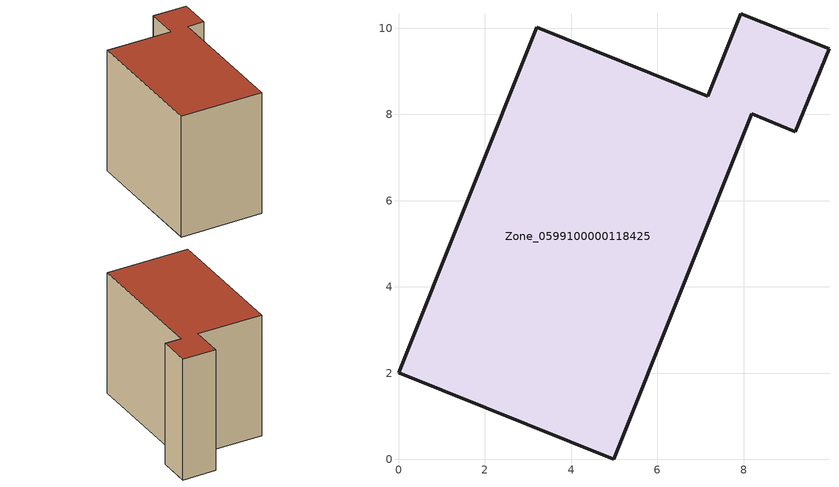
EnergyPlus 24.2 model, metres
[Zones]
Zone_0599100000118425
 floor ground (C_G): 7.94,10.34 9.98,9.52 9.2,7.6 8.19,8.01 4.99,0 0,2.01 3.2,10.02 7.17,8.42 z0
 wall outside (C_F): 3.2,10.02 0,2.01 4.99,0 8.19,8.01 9.2,7.6 9.98,9.52 7.94,10.34 7.17,8.42 3.2,10.02 z0:8.15
 roof outside (C_R): 7.94,10.34 7.17,8.42 3.2,10.02 0,2.01 4.99,0 8.19,8.01 9.2,7.6 9.98,9.52 z8.15
[BUILDING]
Pand.0599100000118425: North Axis=0; Terrain=City; Loads Convergence Tolerance Value=0.04; Temperature Convergence Tolerance Value=0.4; Solar Distribution=FullExterior; Maximum Number of Warmup Days=25; Minimum Number of Warmup Days=1
[Site:Location]
Rotterdam.The.Hague.AP_ZH_NLD Design_Conditions: Latitude=51.96; Longitude=4.45; Time Zone=1; Elevation=-4.5
[SITE:GROUNDTEMPERATURE:BUILDINGSURFACE]
18, 18, 18, 18, 18, 18, 18, 18, 18, 18, 18, 18
[MATERIAL] Thermal Absorptance=0.9; Solar Absorptance=0.7; Visible Absorptance=0.7
Name | Roughness | Thickness | Conductivity | Density | Specific Heat
G.TI.1975-1991 | MediumSmooth | 0.15 | 0.288461 | 540 | 1210
F.TI.1975-1991 | Rough | 0.3 | 0.230769 | 1920 | 840
R.TI.1975-1991 | MediumRough | 0.2 | 0.153846 | 1500 | 1000
[CONSTRUCTION]
C_G: G.TI.1975-1991
C_F: F.TI.1975-1991
C_R: R.TI.1975-1991
[ZONE]
Zone_0599100000118425: Type=1; Multiplier=1; Ceiling Height=Autocalculate; Volume=Autocalculate; Floor Area=autocalculate; Part of Total Floor Area=Yes
[ZONEINFILTRATION:DESIGNFLOWRATE]
Infil_Zone_0599100000118425: Zone or ZoneList or Space or SpaceList=Zone_0599100000118425; Schedule=AlwaysOn; Design Flow Rate Calculation Method=Flow/Area; Flow Rate per Floor Area=0.003; Constant Term Coefficient=1; Temperature Term Coefficient=0; Velocity Term Coefficient=0; Velocity Squared Term Coefficient=0
[HVACTEMPLATE:ZONE:IDEALLOADSAIRSYSTEM]
Zone_0599100000118425: Maximum Heating Supply Air Temperature=50; Minimum Cooling Supply Air Temperature=13; Maximum Heating Supply Air Humidity Ratio=0.0156; Minimum Cooling Supply Air Humidity Ratio=0.0077; Heating Limit=NoLimit; Cooling Limit=NoLimit; Dehumidification Control Type=ConstantSensibleHeatRatio; Cooling Sensible Heat Ratio=0.7; Dehumidification Setpoint=60; Humidification Control Type=None; Humidification Setpoint=30; Outdoor Air Method=None; Outdoor Air Flow Rate per Person=0.00944; Outdoor Air Flow Rate per Zone Floor Area=0; Outdoor Air Flow Rate per Zone=0; Demand Controlled Ventilation Type=None; Outdoor Air Economizer Type=NoEconomizer; Heat Recovery Type=None; Sensible Heat Recovery Effectiveness=0.7; Latent Heat Recovery Effectiveness=0.65
[ZONECONTROL:THERMOSTAT]
ThermostatControl_Zone_0599100000118425: Zone or ZoneList=Zone_0599100000118425; Control Type Schedule=DualSetpointControlType; Control 1=Thermostat_Zone_0599100000118425; Temperature Difference Between Cutout And Setpoint=0
[THERMOSTATSETPOINT:DUALSETPOINT]
Thermostat_Zone_0599100000118425: Heating Setpoint Temperature Schedule=HeatingSetpoint_Zone_0599100000118425; Cooling Setpoint Temperature Schedule=CoolingSetpoint_Zone_0599100000118425
[SCHEDULE:COMPACT]
HeatingSetpoint_Zone_0599100000118425: Through: 12/31, For: AllDays, Until: 24:00, 21
CoolingSetpoint_Zone_0599100000118425: Through: 12/31, For: AllDays, Until: 24:00, 24
DualSetpointControlType: Through: 12/31, For: AllDays, Until: 24:00, 4
AlwaysOn: Through: 12/31, For: AllDays, Until: 24:00, 1
